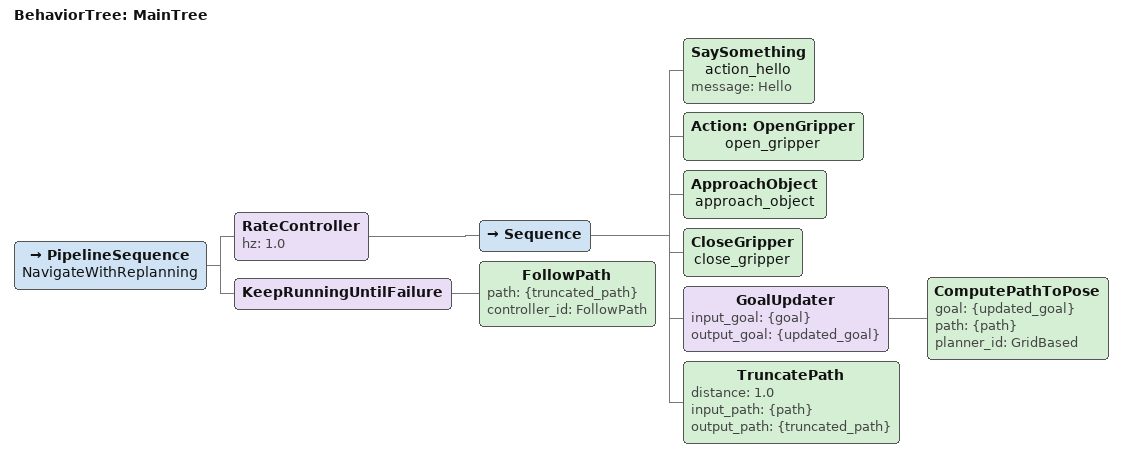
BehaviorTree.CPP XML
<root BTCPP_format="4"><!--  main_tree_to_execute="MainTree"> -->
  <BehaviorTree ID="MainTree">
    <PipelineSequence name="NavigateWithReplanning">
      <RateController hz="1.0">
        <!-- ここにstateを書いていく -->
        <Sequence>
          <SaySomething   name="action_hello" message="Hello"/>
          <Action ID="OpenGripper"    name="open_gripper"/>
          <ApproachObject name="approach_object"/>
          <CloseGripper   name="close_gripper"/>
          <GoalUpdater input_goal="{goal}" output_goal="{updated_goal}">
            <ComputePathToPose goal="{updated_goal}" path="{path}" planner_id="GridBased"/>
          </GoalUpdater>
         <TruncatePath distance="1.0" input_path="{path}" output_path="{truncated_path}"/>
        </Sequence>
      </RateController>
      <KeepRunningUntilFailure>
        <FollowPath path="{truncated_path}" controller_id="FollowPath"/>
      </KeepRunningUntilFailure>
    </PipelineSequence>
  </BehaviorTree>
</root>
